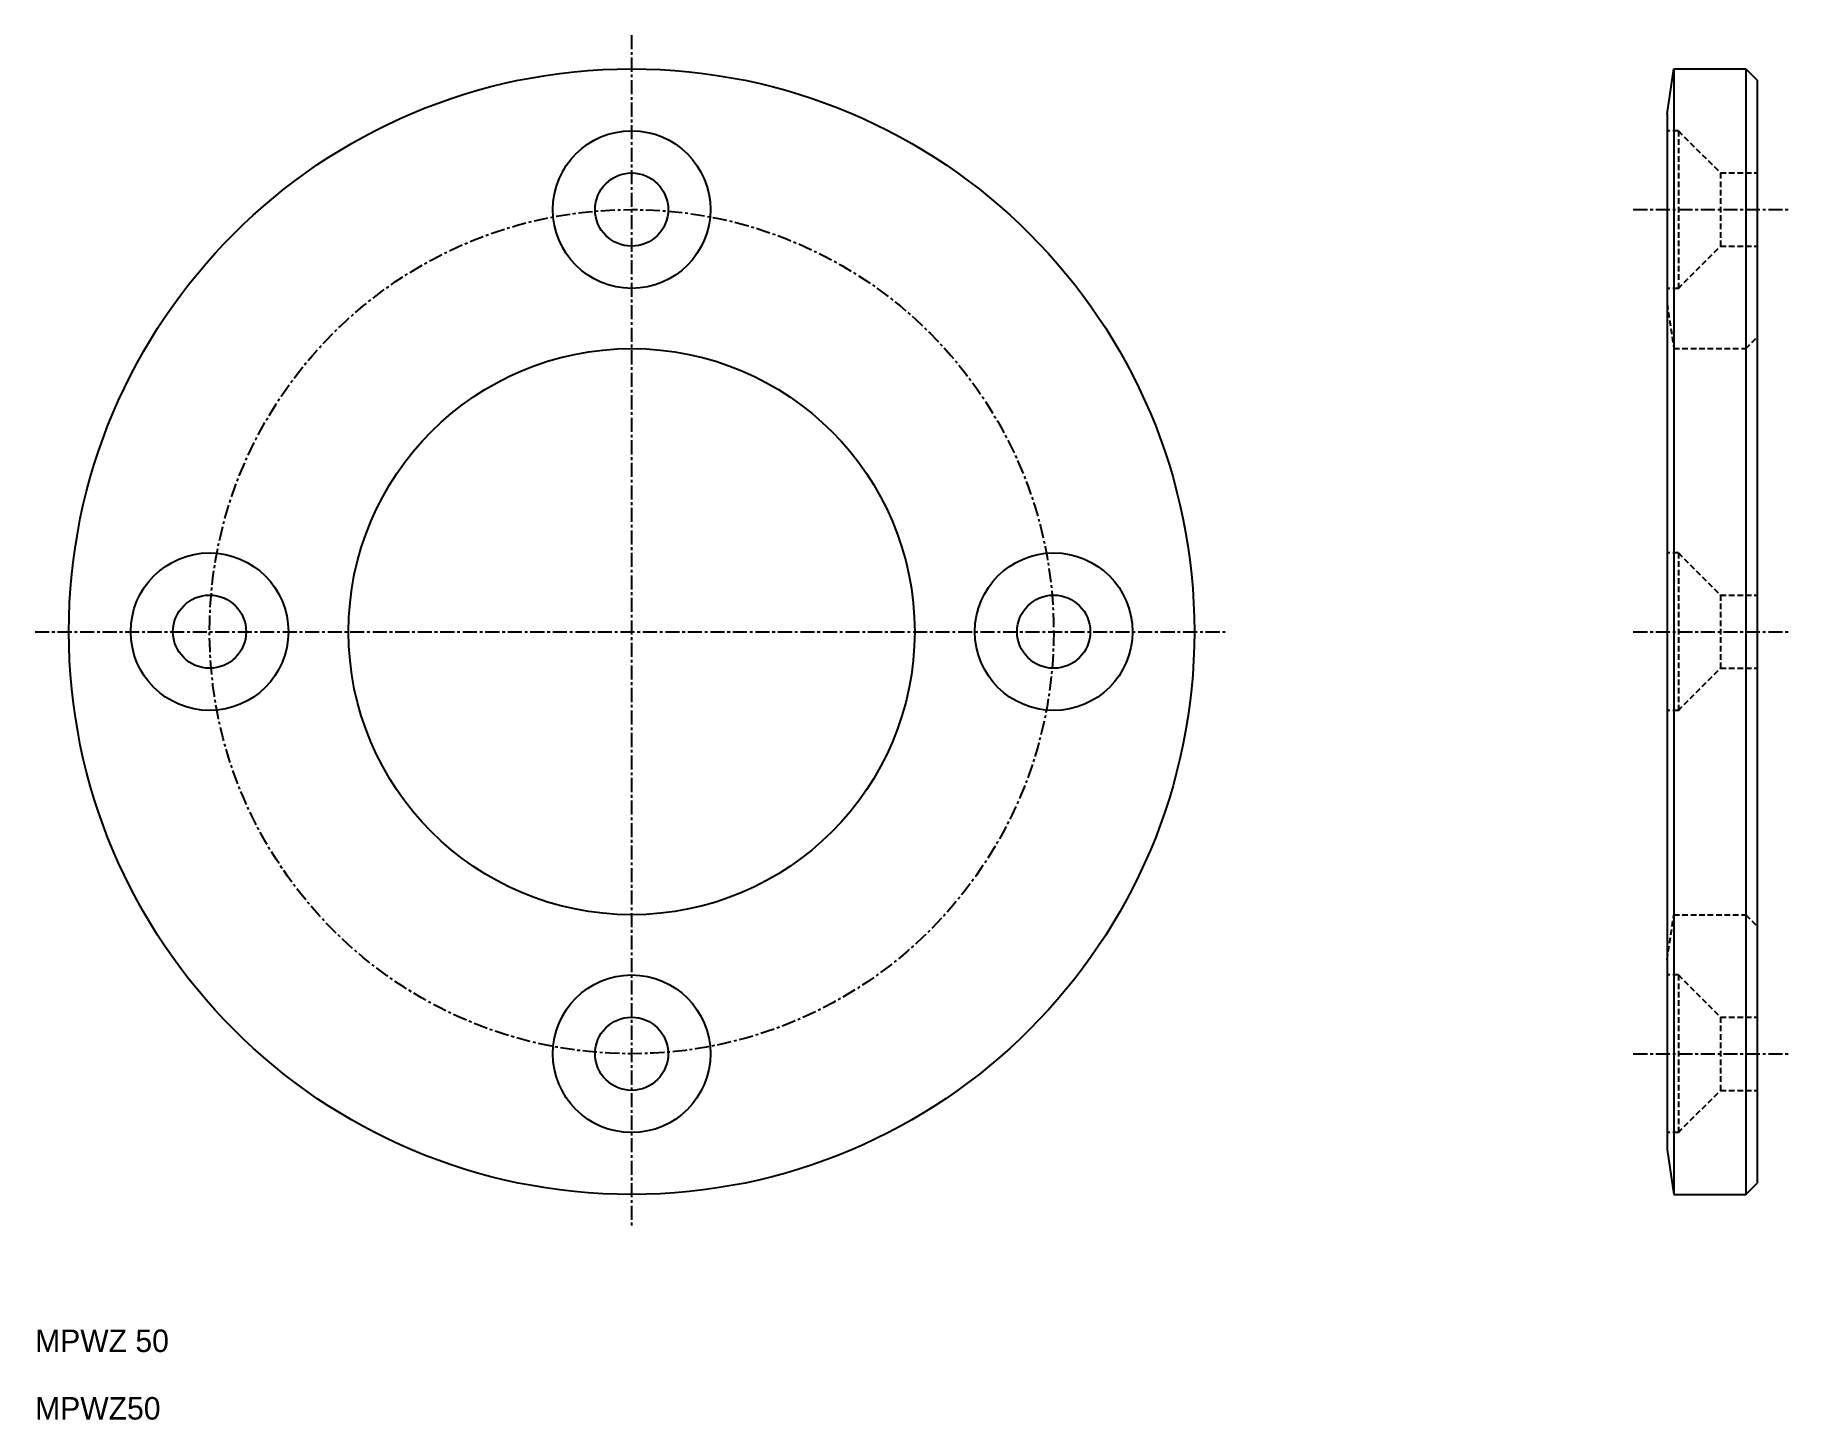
# Model space of a CAD drawing. Extents: x 10 to 166, y 10 to 133.
import ezdxf

# ---------------------------------------------------------------- set-up
doc = ezdxf.new("R2010")
doc.units = 0
doc.linetypes.add('CENTER', pattern=[2, 1.25, -0.25, 0.25, -0.25])
doc.linetypes.add('DASHED', pattern=[0.75, 0.5, -0.25])
doc.layers.get('0').update_dxf_attribs({"linetype": 'CONTINUOUS'})
doc.layers.add('CENTER', color=1, linetype='CENTER')

msp = doc.modelspace()

# ---------------------------------------------------------------- linework, layer by layer
at = {"color": 7, "linetype": 'CONTINUOUS'}
for p, q in [((155, 126), (155.6, 130)), ((155.6, 130), (155.6, 30)), ((155.6, 130), (162, 130)), ((162, 130), (162, 30)), ((162, 130), (163, 129)), ((163, 129), (163, 31)), ((155, 126), (155, 34)), ((155, 34), (155.6, 30)), ((155.6, 30), (162, 30)), ((162, 30), (163, 31))]:
    msp.add_line(p, q, dxfattribs=at)
at = {"color": 3, "linetype": 'DASHED'}
for p, q in [((156, 124.5), (155, 124.5)), ((156, 124.5), (156, 110.5)), ((156, 124.5), (159.75, 120.75)), ((159.75, 120.75), (159.75, 114.25)), ((159.75, 120.75), (163, 120.75)), ((156, 110.5), (159.75, 114.25)), ((159.75, 114.25), (163, 114.25)), ((156, 110.5), (155, 110.5)), ((155, 109.15), (155.6, 105.15)), ((162, 105.15), (163, 106.15)), ((155.6, 105.15), (155.6, 54.85)), ((155.6, 105.15), (162, 105.15)), ((162, 105.15), (162, 54.85)), ((156, 87), (155, 87)), ((156, 87), (156, 73)), ((156, 87), (159.75, 83.25)), ((159.75, 83.25), (159.75, 76.75)), ((159.75, 83.25), (163, 83.25)), ((156, 73), (159.75, 76.75)), ((159.75, 76.75), (163, 76.75)), ((156, 73), (155, 73)), ((155, 50.85), (155.6, 54.85)), ((155.6, 54.85), (162, 54.85)), ((162, 54.85), (163, 53.85)), ((156, 49.5), (155, 49.5)), ((156, 49.5), (156, 35.5)), ((156, 49.5), (159.75, 45.75)), ((159.75, 45.75), (159.75, 39.25)), ((159.75, 45.75), (163, 45.75)), ((156, 35.5), (159.75, 39.25)), ((159.75, 39.25), (163, 39.25)), ((156, 35.5), (155, 35.5))]:
    msp.add_line(p, q, dxfattribs=at)
at = {"color": 7, "linetype": 'CONTINUOUS'}
for centre, radius in [((63, 80), 50), ((63, 117.5), 7), ((63, 117.5), 3.25), ((63, 80), 25.15), ((25.5, 80), 7), ((100.5, 80), 7), ((25.5, 80), 3.25), ((100.5, 80), 3.25), ((63, 42.5), 7), ((63, 42.5), 3.25)]:
    msp.add_circle(centre, radius, dxfattribs=at)
at = {"layer": 'CENTER', "color": 1, "linetype": 'CENTER'}
for p, q in [((63, 133), (63, 27)), ((152, 117.5), (166, 117.5)), ((10, 80), (116, 80)), ((152, 80), (166, 80)), ((152, 42.5), (166, 42.5))]:
    msp.add_line(p, q, dxfattribs=at)
msp.add_circle((63, 80), 37.5, dxfattribs=at)

# ---------------------------------------------------------------- texts
at = {"color": 7, "linetype": 'CONTINUOUS'}
for s, p in [('MPWZ 50', (10, 16)), ('MPWZ50', (10, 10))]:
    msp.add_text(s, height=2, dxfattribs=at).set_placement(p)

doc.saveas('drawing.dxf')
